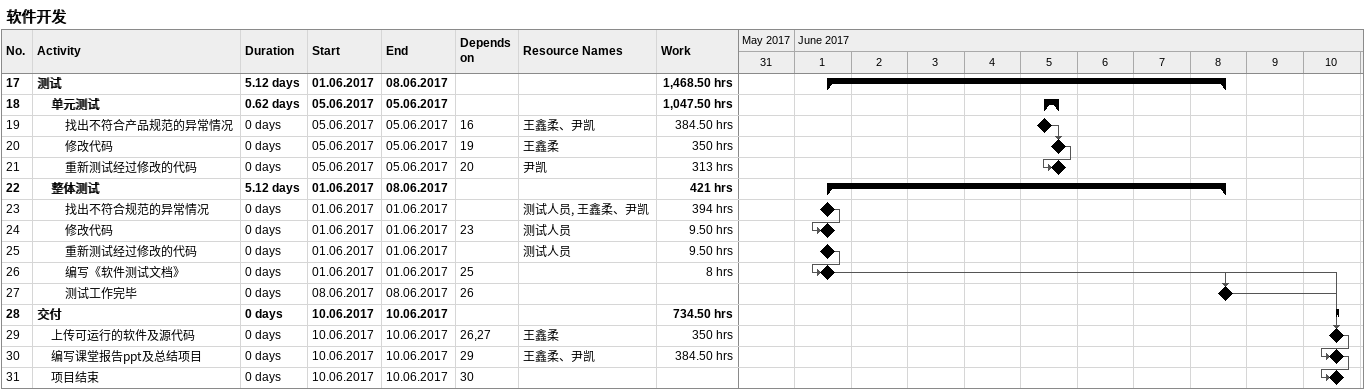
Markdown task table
软件开发

| ID | Level | Task | Duration | Start | Finish | Predecessors | Resources | Work (h) |
|---|---|---|---|---|---|---|---|---|
| 17 | 1 | **测试** | 5.12d | 2017-06-01 | 2017-06-08 |  |  | 1468.50 |
| 18 | 2 | **单元测试** | 0.62d | 2017-06-05 | 2017-06-05 |  |  | 1047.50 |
| 19 | 3 | 找出不符合产品规范的异常情况 | 0d | 2017-06-05 | 2017-06-05 | 16 | 王鑫柔、尹凯 | 384.50 |
| 20 | 3 | 修改代码 | 0d | 2017-06-05 | 2017-06-05 | 19 | 王鑫柔 | 350 |
| 21 | 3 | 重新测试经过修改的代码 | 0d | 2017-06-05 | 2017-06-05 | 20 | 尹凯 | 313 |
| 22 | 2 | **整体测试** | 5.12d | 2017-06-01 | 2017-06-08 |  |  | 421 |
| 23 | 3 | 找出不符合规范的异常情况 | 0d | 2017-06-01 | 2017-06-01 |  | 测试人员, 王鑫柔、尹凯 | 394 |
| 24 | 3 | 修改代码 | 0d | 2017-06-01 | 2017-06-01 | 23 | 测试人员 | 9.50 |
| 25 | 3 | 重新测试经过修改的代码 | 0d | 2017-06-01 | 2017-06-01 |  | 测试人员 | 9.50 |
| 26 | 3 | 编写《软件测试文档》 | 0d | 2017-06-01 | 2017-06-01 | 25 |  | 8 |
| 27 | 3 | 测试工作完毕 | 0d | 2017-06-08 | 2017-06-08 | 26 |  |  |
| 28 | 1 | **交付** | 0d | 2017-06-10 | 2017-06-10 |  |  | 734.50 |
| 29 | 2 | 上传可运行的软件及源代码 | 0d | 2017-06-10 | 2017-06-10 | 26, 27 | 王鑫柔 | 350 |
| 30 | 2 | 编写课堂报告ppt及总结项目 | 0d | 2017-06-10 | 2017-06-10 | 29 | 王鑫柔、尹凯 | 384.50 |
| 31 | 2 | 项目结束 | 0d | 2017-06-10 | 2017-06-10 | 30 |  |  |
